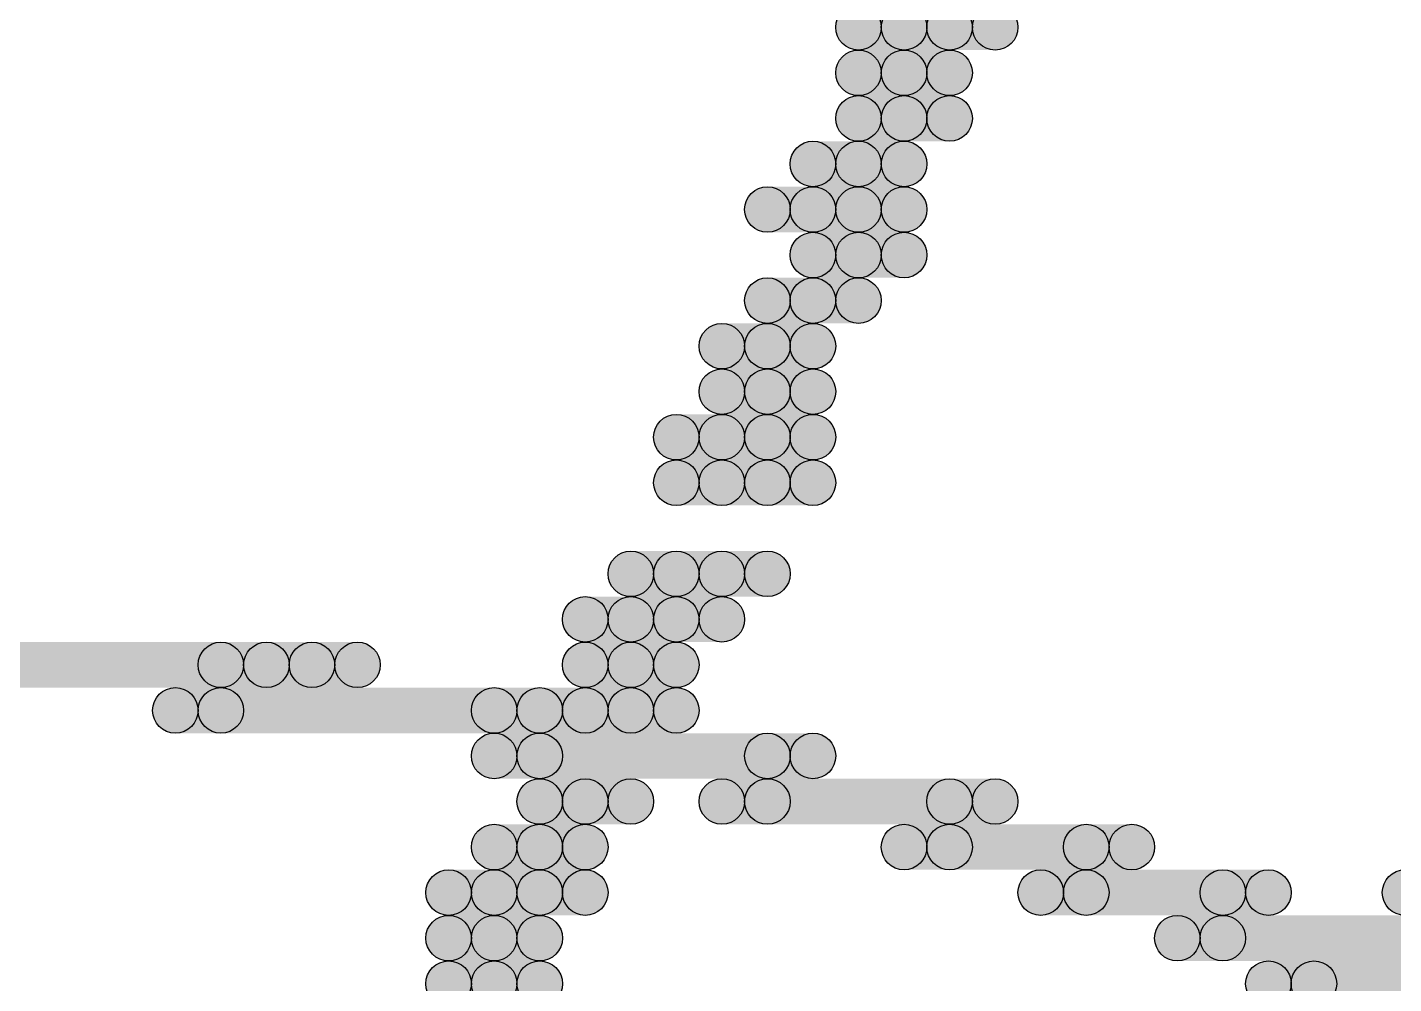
# Model space of a CAD drawing. Header units: millimetres. Extents: x 0 to 137, y 0 to 37.
# Drawn here: x 130.753 to 131.515, y 3.099 to 3.632 of the extents above; entities that cross this region are included whole.
import ezdxf

# ---------------------------------------------------------------- set-up
doc = ezdxf.new("R2010")
doc.units = ezdxf.units.MM
doc.layers.add('TopLayer', color=1, linetype='Continuous')
doc.layers.add('TopSolder', color=216, linetype='Continuous')

msp = doc.modelspace()

# ---------------------------------------------------------------- hatches: boundary and pattern name
at = {"layer": 'TopLayer'}
h = msp.add_hatch(color=1, dxfattribs=at)
edge = h.paths.add_edge_path()
edge.add_arc((131.2418, 3.6322), 0.0127, 0, 360)
for points in [[(131.2418, 3.6195), (131.2418, 3.6449), (131.2926, 3.6449), (131.2926, 3.6195)], [(131.2418, 3.5941), (131.2418, 3.6195), (131.2672, 3.6195), (131.2672, 3.5941)], [(131.2418, 3.5687), (131.2418, 3.5941), (131.2672, 3.5941), (131.2672, 3.5687)], [(131.2164, 3.5433), (131.2164, 3.5687), (131.2418, 3.5687), (131.2418, 3.5433)], [(131.191, 3.5179), (131.191, 3.5433), (131.2418, 3.5433), (131.2418, 3.5179)], [(131.2164, 3.4925), (131.2164, 3.5179), (131.2418, 3.5179), (131.2418, 3.4925)], [(131.191, 3.4671), (131.191, 3.4925), (131.2164, 3.4925), (131.2164, 3.4671)], [(131.1656, 3.4417), (131.1656, 3.4671), (131.191, 3.4671), (131.191, 3.4417)], [(131.1656, 3.4163), (131.1656, 3.4417), (131.191, 3.4417), (131.191, 3.4163)], [(131.1402, 3.3909), (131.1402, 3.4163), (131.191, 3.4163), (131.191, 3.3909)], [(131.1402, 3.3655), (131.1402, 3.3909), (131.191, 3.3909), (131.191, 3.3655)], [(131.1148, 3.3147), (131.1148, 3.3401), (131.1656, 3.3401), (131.1656, 3.3147)], [(131.0894, 3.2893), (131.0894, 3.3147), (131.1402, 3.3147), (131.1402, 3.2893)], [(130.7084, 3.2639), (130.7084, 3.2893), (130.8862, 3.2893), (130.8862, 3.2639)], [(130.9116, 3.2639), (130.9116, 3.2893), (130.937, 3.2893), (130.937, 3.2639)], [(131.0894, 3.2639), (131.0894, 3.2893), (131.1148, 3.2893), (131.1148, 3.2639)], [(130.8608, 3.2385), (130.8608, 3.2639), (131.0386, 3.2639), (131.0386, 3.2385)], [(131.064, 3.2385), (131.064, 3.2639), (131.1148, 3.2639), (131.1148, 3.2385)], [(131.0386, 3.2131), (131.0386, 3.2385), (131.191, 3.2385), (131.191, 3.2131)], [(131.064, 3.1877), (131.064, 3.2131), (131.0894, 3.2131), (131.0894, 3.1877)], [(131.1656, 3.1877), (131.1656, 3.2131), (131.2926, 3.2131), (131.2926, 3.1877)], [(131.0386, 3.1623), (131.0386, 3.1877), (131.064, 3.1877), (131.064, 3.1623)], [(131.2672, 3.1623), (131.2672, 3.1877), (131.3688, 3.1877), (131.3688, 3.1623)], [(131.0132, 3.1369), (131.0132, 3.1623), (131.064, 3.1623), (131.064, 3.1369)], [(131.3434, 3.1369), (131.3434, 3.1623), (131.445, 3.1623), (131.445, 3.1369)], [(131.0132, 3.1115), (131.0132, 3.1369), (131.0386, 3.1369), (131.0386, 3.1115)], [(131.4196, 3.1115), (131.4196, 3.1369), (131.572, 3.1369), (131.572, 3.1115)], [(131.0132, 3.0861), (131.0132, 3.1115), (131.0386, 3.1115), (131.0386, 3.0861)], [(131.4704, 3.0861), (131.4704, 3.1115), (131.572, 3.1115), (131.572, 3.0861)]]:
    msp.add_hatch(color=1, dxfattribs=at).paths.add_polyline_path(points)
h = msp.add_hatch(color=1, dxfattribs=at)
edge = h.paths.add_edge_path()
edge.add_arc((131.2926, 3.6322), 0.0127, 0, 360)
h = msp.add_hatch(color=1, dxfattribs=at)
edge = h.paths.add_edge_path()
edge.add_arc((131.2418, 3.6068), 0.0127, 0, 360)
h = msp.add_hatch(color=1, dxfattribs=at)
edge = h.paths.add_edge_path()
edge.add_arc((131.2672, 3.6068), 0.0127, 0, 360)
h = msp.add_hatch(color=1, dxfattribs=at)
edge = h.paths.add_edge_path()
edge.add_arc((131.2418, 3.5814), 0.0127, 0, 360)
h = msp.add_hatch(color=1, dxfattribs=at)
edge = h.paths.add_edge_path()
edge.add_arc((131.2672, 3.5814), 0.0127, 0, 360)
h = msp.add_hatch(color=1, dxfattribs=at)
edge = h.paths.add_edge_path()
edge.add_arc((131.2164, 3.556), 0.0127, 0, 360)
h = msp.add_hatch(color=1, dxfattribs=at)
edge = h.paths.add_edge_path()
edge.add_arc((131.2418, 3.556), 0.0127, 0, 360)
h = msp.add_hatch(color=1, dxfattribs=at)
edge = h.paths.add_edge_path()
edge.add_arc((131.191, 3.5306), 0.0127, 0, 360)
h = msp.add_hatch(color=1, dxfattribs=at)
edge = h.paths.add_edge_path()
edge.add_arc((131.2418, 3.5306), 0.0127, 0, 360)
h = msp.add_hatch(color=1, dxfattribs=at)
edge = h.paths.add_edge_path()
edge.add_arc((131.2164, 3.5052), 0.0127, 0, 360)
h = msp.add_hatch(color=1, dxfattribs=at)
edge = h.paths.add_edge_path()
edge.add_arc((131.2418, 3.5052), 0.0127, 0, 360)
h = msp.add_hatch(color=1, dxfattribs=at)
edge = h.paths.add_edge_path()
edge.add_arc((131.191, 3.4798), 0.0127, 0, 360)
h = msp.add_hatch(color=1, dxfattribs=at)
edge = h.paths.add_edge_path()
edge.add_arc((131.2164, 3.4798), 0.0127, 0, 360)
h = msp.add_hatch(color=1, dxfattribs=at)
edge = h.paths.add_edge_path()
edge.add_arc((131.1656, 3.4544), 0.0127, 0, 360)
h = msp.add_hatch(color=1, dxfattribs=at)
edge = h.paths.add_edge_path()
edge.add_arc((131.191, 3.4544), 0.0127, 0, 360)
h = msp.add_hatch(color=1, dxfattribs=at)
edge = h.paths.add_edge_path()
edge.add_arc((131.1656, 3.429), 0.0127, 0, 360)
h = msp.add_hatch(color=1, dxfattribs=at)
edge = h.paths.add_edge_path()
edge.add_arc((131.191, 3.429), 0.0127, 0, 360)
h = msp.add_hatch(color=1, dxfattribs=at)
edge = h.paths.add_edge_path()
edge.add_arc((131.1402, 3.4036), 0.0127, 0, 360)
h = msp.add_hatch(color=1, dxfattribs=at)
edge = h.paths.add_edge_path()
edge.add_arc((131.191, 3.4036), 0.0127, 0, 360)
h = msp.add_hatch(color=1, dxfattribs=at)
edge = h.paths.add_edge_path()
edge.add_arc((131.1402, 3.3782), 0.0127, 0, 360)
h = msp.add_hatch(color=1, dxfattribs=at)
edge = h.paths.add_edge_path()
edge.add_arc((131.191, 3.3782), 0.0127, 0, 360)
h = msp.add_hatch(color=1, dxfattribs=at)
edge = h.paths.add_edge_path()
edge.add_arc((131.1148, 3.3274), 0.0127, 0, 360)
h = msp.add_hatch(color=1, dxfattribs=at)
edge = h.paths.add_edge_path()
edge.add_arc((131.1656, 3.3274), 0.0127, 0, 360)
h = msp.add_hatch(color=1, dxfattribs=at)
edge = h.paths.add_edge_path()
edge.add_arc((131.0894, 3.302), 0.0127, 0, 360)
h = msp.add_hatch(color=1, dxfattribs=at)
edge = h.paths.add_edge_path()
edge.add_arc((131.1402, 3.302), 0.0127, 0, 360)
h = msp.add_hatch(color=1, dxfattribs=at)
edge = h.paths.add_edge_path()
edge.add_arc((130.8862, 3.2766), 0.0127, 0, 360)
h = msp.add_hatch(color=1, dxfattribs=at)
edge = h.paths.add_edge_path()
edge.add_arc((130.9116, 3.2766), 0.0127, 0, 360)
h = msp.add_hatch(color=1, dxfattribs=at)
edge = h.paths.add_edge_path()
edge.add_arc((130.937, 3.2766), 0.0127, 0, 360)
h = msp.add_hatch(color=1, dxfattribs=at)
edge = h.paths.add_edge_path()
edge.add_arc((131.0894, 3.2766), 0.0127, 0, 360)
h = msp.add_hatch(color=1, dxfattribs=at)
edge = h.paths.add_edge_path()
edge.add_arc((131.1148, 3.2766), 0.0127, 0, 360)
h = msp.add_hatch(color=1, dxfattribs=at)
edge = h.paths.add_edge_path()
edge.add_arc((130.8608, 3.2512), 0.0127, 0, 360)
h = msp.add_hatch(color=1, dxfattribs=at)
edge = h.paths.add_edge_path()
edge.add_arc((131.0386, 3.2512), 0.0127, 0, 360)
h = msp.add_hatch(color=1, dxfattribs=at)
edge = h.paths.add_edge_path()
edge.add_arc((131.064, 3.2512), 0.0127, 0, 360)
h = msp.add_hatch(color=1, dxfattribs=at)
edge = h.paths.add_edge_path()
edge.add_arc((131.1148, 3.2512), 0.0127, 0, 360)
h = msp.add_hatch(color=1, dxfattribs=at)
edge = h.paths.add_edge_path()
edge.add_arc((131.0386, 3.2258), 0.0127, 0, 360)
h = msp.add_hatch(color=1, dxfattribs=at)
edge = h.paths.add_edge_path()
edge.add_arc((131.191, 3.2258), 0.0127, 0, 360)
h = msp.add_hatch(color=1, dxfattribs=at)
edge = h.paths.add_edge_path()
edge.add_arc((131.064, 3.2004), 0.0127, 0, 360)
h = msp.add_hatch(color=1, dxfattribs=at)
edge = h.paths.add_edge_path()
edge.add_arc((131.0894, 3.2004), 0.0127, 0, 360)
h = msp.add_hatch(color=1, dxfattribs=at)
edge = h.paths.add_edge_path()
edge.add_arc((131.1656, 3.2004), 0.0127, 0, 360)
h = msp.add_hatch(color=1, dxfattribs=at)
edge = h.paths.add_edge_path()
edge.add_arc((131.2926, 3.2004), 0.0127, 0, 360)
h = msp.add_hatch(color=1, dxfattribs=at)
edge = h.paths.add_edge_path()
edge.add_arc((131.0386, 3.175), 0.0127, 0, 360)
h = msp.add_hatch(color=1, dxfattribs=at)
edge = h.paths.add_edge_path()
edge.add_arc((131.064, 3.175), 0.0127, 0, 360)
h = msp.add_hatch(color=1, dxfattribs=at)
edge = h.paths.add_edge_path()
edge.add_arc((131.2672, 3.175), 0.0127, 0, 360)
h = msp.add_hatch(color=1, dxfattribs=at)
edge = h.paths.add_edge_path()
edge.add_arc((131.3688, 3.175), 0.0127, 0, 360)
h = msp.add_hatch(color=1, dxfattribs=at)
edge = h.paths.add_edge_path()
edge.add_arc((131.0132, 3.1496), 0.0127, 0, 360)
h = msp.add_hatch(color=1, dxfattribs=at)
edge = h.paths.add_edge_path()
edge.add_arc((131.064, 3.1496), 0.0127, 0, 360)
h = msp.add_hatch(color=1, dxfattribs=at)
edge = h.paths.add_edge_path()
edge.add_arc((131.3434, 3.1496), 0.0127, 0, 360)
h = msp.add_hatch(color=1, dxfattribs=at)
edge = h.paths.add_edge_path()
edge.add_arc((131.445, 3.1496), 0.0127, 0, 360)
h = msp.add_hatch(color=1, dxfattribs=at)
edge = h.paths.add_edge_path()
edge.add_arc((131.0132, 3.1242), 0.0127, 0, 360)
h = msp.add_hatch(color=1, dxfattribs=at)
edge = h.paths.add_edge_path()
edge.add_arc((131.0386, 3.1242), 0.0127, 0, 360)
h = msp.add_hatch(color=1, dxfattribs=at)
edge = h.paths.add_edge_path()
edge.add_arc((131.4196, 3.1242), 0.0127, 0, 360)
h = msp.add_hatch(color=1, dxfattribs=at)
edge = h.paths.add_edge_path()
edge.add_arc((131.0132, 3.0988), 0.0127, 0, 360)
h = msp.add_hatch(color=1, dxfattribs=at)
edge = h.paths.add_edge_path()
edge.add_arc((131.0386, 3.0988), 0.0127, 0, 360)
h = msp.add_hatch(color=1, dxfattribs=at)
edge = h.paths.add_edge_path()
edge.add_arc((131.4704, 3.0988), 0.0127, 0, 360)
at = {"layer": 'TopSolder'}
h = msp.add_hatch(color=216, dxfattribs=at)
edge = h.paths.add_edge_path()
edge.add_arc((131.2164, 3.6322), 0.0127, 0, 360)
for points in [[(131.2164, 3.6195), (131.2164, 3.6449), (131.2672, 3.6449), (131.2672, 3.6195)], [(131.2164, 3.5941), (131.2164, 3.6195), (131.2418, 3.6195), (131.2418, 3.5941)], [(131.2164, 3.5687), (131.2164, 3.5941), (131.2418, 3.5941), (131.2418, 3.5687)], [(131.191, 3.5433), (131.191, 3.5687), (131.2164, 3.5687), (131.2164, 3.5433)], [(131.1656, 3.5179), (131.1656, 3.5433), (131.2164, 3.5433), (131.2164, 3.5179)], [(131.191, 3.4925), (131.191, 3.5179), (131.2164, 3.5179), (131.2164, 3.4925)], [(131.1656, 3.4671), (131.1656, 3.4925), (131.191, 3.4925), (131.191, 3.4671)], [(131.1402, 3.4417), (131.1402, 3.4671), (131.1656, 3.4671), (131.1656, 3.4417)], [(131.1402, 3.4163), (131.1402, 3.4417), (131.1656, 3.4417), (131.1656, 3.4163)], [(131.1148, 3.3909), (131.1148, 3.4163), (131.1656, 3.4163), (131.1656, 3.3909)], [(131.1148, 3.3655), (131.1148, 3.3909), (131.1656, 3.3909), (131.1656, 3.3655)], [(131.0894, 3.3147), (131.0894, 3.3401), (131.1402, 3.3401), (131.1402, 3.3147)], [(131.064, 3.2893), (131.064, 3.3147), (131.1148, 3.3147), (131.1148, 3.2893)], [(130.683, 3.2639), (130.683, 3.2893), (130.8608, 3.2893), (130.8608, 3.2639)], [(130.8862, 3.2639), (130.8862, 3.2893), (130.9116, 3.2893), (130.9116, 3.2639)], [(131.064, 3.2639), (131.064, 3.2893), (131.0894, 3.2893), (131.0894, 3.2639)], [(130.8354, 3.2385), (130.8354, 3.2639), (131.0132, 3.2639), (131.0132, 3.2385)], [(131.0386, 3.2385), (131.0386, 3.2639), (131.0894, 3.2639), (131.0894, 3.2385)], [(131.0132, 3.2131), (131.0132, 3.2385), (131.1656, 3.2385), (131.1656, 3.2131)], [(131.0386, 3.1877), (131.0386, 3.2131), (131.064, 3.2131), (131.064, 3.1877)], [(131.1402, 3.1877), (131.1402, 3.2131), (131.2672, 3.2131), (131.2672, 3.1877)], [(131.0132, 3.1623), (131.0132, 3.1877), (131.0386, 3.1877), (131.0386, 3.1623)], [(131.2418, 3.1623), (131.2418, 3.1877), (131.3434, 3.1877), (131.3434, 3.1623)], [(130.9878, 3.1369), (130.9878, 3.1623), (131.0386, 3.1623), (131.0386, 3.1369)], [(131.318, 3.1369), (131.318, 3.1623), (131.4196, 3.1623), (131.4196, 3.1369)], [(130.9878, 3.1115), (130.9878, 3.1369), (131.0132, 3.1369), (131.0132, 3.1115)], [(131.3942, 3.1115), (131.3942, 3.1369), (131.5466, 3.1369), (131.5466, 3.1115)], [(130.9878, 3.0861), (130.9878, 3.1115), (131.0132, 3.1115), (131.0132, 3.0861)], [(131.445, 3.0861), (131.445, 3.1115), (131.5466, 3.1115), (131.5466, 3.0861)]]:
    msp.add_hatch(color=216, dxfattribs=at).paths.add_polyline_path(points)
h = msp.add_hatch(color=216, dxfattribs=at)
edge = h.paths.add_edge_path()
edge.add_arc((131.2672, 3.6322), 0.0127, 0, 360)
h = msp.add_hatch(color=216, dxfattribs=at)
edge = h.paths.add_edge_path()
edge.add_arc((131.2164, 3.6068), 0.0127, 0, 360)
h = msp.add_hatch(color=216, dxfattribs=at)
edge = h.paths.add_edge_path()
edge.add_arc((131.2418, 3.6068), 0.0127, 0, 360)
h = msp.add_hatch(color=216, dxfattribs=at)
edge = h.paths.add_edge_path()
edge.add_arc((131.2164, 3.5814), 0.0127, 0, 360)
h = msp.add_hatch(color=216, dxfattribs=at)
edge = h.paths.add_edge_path()
edge.add_arc((131.2418, 3.5814), 0.0127, 0, 360)
h = msp.add_hatch(color=216, dxfattribs=at)
edge = h.paths.add_edge_path()
edge.add_arc((131.191, 3.556), 0.0127, 0, 360)
h = msp.add_hatch(color=216, dxfattribs=at)
edge = h.paths.add_edge_path()
edge.add_arc((131.2164, 3.556), 0.0127, 0, 360)
h = msp.add_hatch(color=216, dxfattribs=at)
edge = h.paths.add_edge_path()
edge.add_arc((131.1656, 3.5306), 0.0127, 0, 360)
h = msp.add_hatch(color=216, dxfattribs=at)
edge = h.paths.add_edge_path()
edge.add_arc((131.2164, 3.5306), 0.0127, 0, 360)
h = msp.add_hatch(color=216, dxfattribs=at)
edge = h.paths.add_edge_path()
edge.add_arc((131.191, 3.5052), 0.0127, 0, 360)
h = msp.add_hatch(color=216, dxfattribs=at)
edge = h.paths.add_edge_path()
edge.add_arc((131.2164, 3.5052), 0.0127, 0, 360)
h = msp.add_hatch(color=216, dxfattribs=at)
edge = h.paths.add_edge_path()
edge.add_arc((131.1656, 3.4798), 0.0127, 0, 360)
h = msp.add_hatch(color=216, dxfattribs=at)
edge = h.paths.add_edge_path()
edge.add_arc((131.191, 3.4798), 0.0127, 0, 360)
h = msp.add_hatch(color=216, dxfattribs=at)
edge = h.paths.add_edge_path()
edge.add_arc((131.1402, 3.4544), 0.0127, 0, 360)
h = msp.add_hatch(color=216, dxfattribs=at)
edge = h.paths.add_edge_path()
edge.add_arc((131.1656, 3.4544), 0.0127, 0, 360)
h = msp.add_hatch(color=216, dxfattribs=at)
edge = h.paths.add_edge_path()
edge.add_arc((131.1402, 3.429), 0.0127, 0, 360)
h = msp.add_hatch(color=216, dxfattribs=at)
edge = h.paths.add_edge_path()
edge.add_arc((131.1656, 3.429), 0.0127, 0, 360)
h = msp.add_hatch(color=216, dxfattribs=at)
edge = h.paths.add_edge_path()
edge.add_arc((131.1148, 3.4036), 0.0127, 0, 360)
h = msp.add_hatch(color=216, dxfattribs=at)
edge = h.paths.add_edge_path()
edge.add_arc((131.1656, 3.4036), 0.0127, 0, 360)
h = msp.add_hatch(color=216, dxfattribs=at)
edge = h.paths.add_edge_path()
edge.add_arc((131.1148, 3.3782), 0.0127, 0, 360)
h = msp.add_hatch(color=216, dxfattribs=at)
edge = h.paths.add_edge_path()
edge.add_arc((131.1656, 3.3782), 0.0127, 0, 360)
h = msp.add_hatch(color=216, dxfattribs=at)
edge = h.paths.add_edge_path()
edge.add_arc((131.0894, 3.3274), 0.0127, 0, 360)
h = msp.add_hatch(color=216, dxfattribs=at)
edge = h.paths.add_edge_path()
edge.add_arc((131.1402, 3.3274), 0.0127, 0, 360)
h = msp.add_hatch(color=216, dxfattribs=at)
edge = h.paths.add_edge_path()
edge.add_arc((131.064, 3.302), 0.0127, 0, 360)
h = msp.add_hatch(color=216, dxfattribs=at)
edge = h.paths.add_edge_path()
edge.add_arc((131.1148, 3.302), 0.0127, 0, 360)
h = msp.add_hatch(color=216, dxfattribs=at)
edge = h.paths.add_edge_path()
edge.add_arc((130.8608, 3.2766), 0.0127, 0, 360)
h = msp.add_hatch(color=216, dxfattribs=at)
edge = h.paths.add_edge_path()
edge.add_arc((130.8862, 3.2766), 0.0127, 0, 360)
h = msp.add_hatch(color=216, dxfattribs=at)
edge = h.paths.add_edge_path()
edge.add_arc((130.9116, 3.2766), 0.0127, 0, 360)
h = msp.add_hatch(color=216, dxfattribs=at)
edge = h.paths.add_edge_path()
edge.add_arc((131.064, 3.2766), 0.0127, 0, 360)
h = msp.add_hatch(color=216, dxfattribs=at)
edge = h.paths.add_edge_path()
edge.add_arc((131.0894, 3.2766), 0.0127, 0, 360)
h = msp.add_hatch(color=216, dxfattribs=at)
edge = h.paths.add_edge_path()
edge.add_arc((130.8354, 3.2512), 0.0127, 0, 360)
h = msp.add_hatch(color=216, dxfattribs=at)
edge = h.paths.add_edge_path()
edge.add_arc((131.0132, 3.2512), 0.0127, 0, 360)
h = msp.add_hatch(color=216, dxfattribs=at)
edge = h.paths.add_edge_path()
edge.add_arc((131.0386, 3.2512), 0.0127, 0, 360)
h = msp.add_hatch(color=216, dxfattribs=at)
edge = h.paths.add_edge_path()
edge.add_arc((131.0894, 3.2512), 0.0127, 0, 360)
h = msp.add_hatch(color=216, dxfattribs=at)
edge = h.paths.add_edge_path()
edge.add_arc((131.0132, 3.2258), 0.0127, 0, 360)
h = msp.add_hatch(color=216, dxfattribs=at)
edge = h.paths.add_edge_path()
edge.add_arc((131.1656, 3.2258), 0.0127, 0, 360)
h = msp.add_hatch(color=216, dxfattribs=at)
edge = h.paths.add_edge_path()
edge.add_arc((131.0386, 3.2004), 0.0127, 0, 360)
h = msp.add_hatch(color=216, dxfattribs=at)
edge = h.paths.add_edge_path()
edge.add_arc((131.064, 3.2004), 0.0127, 0, 360)
h = msp.add_hatch(color=216, dxfattribs=at)
edge = h.paths.add_edge_path()
edge.add_arc((131.1402, 3.2004), 0.0127, 0, 360)
h = msp.add_hatch(color=216, dxfattribs=at)
edge = h.paths.add_edge_path()
edge.add_arc((131.2672, 3.2004), 0.0127, 0, 360)
h = msp.add_hatch(color=216, dxfattribs=at)
edge = h.paths.add_edge_path()
edge.add_arc((131.0132, 3.175), 0.0127, 0, 360)
h = msp.add_hatch(color=216, dxfattribs=at)
edge = h.paths.add_edge_path()
edge.add_arc((131.0386, 3.175), 0.0127, 0, 360)
h = msp.add_hatch(color=216, dxfattribs=at)
edge = h.paths.add_edge_path()
edge.add_arc((131.2418, 3.175), 0.0127, 0, 360)
h = msp.add_hatch(color=216, dxfattribs=at)
edge = h.paths.add_edge_path()
edge.add_arc((131.3434, 3.175), 0.0127, 0, 360)
h = msp.add_hatch(color=216, dxfattribs=at)
edge = h.paths.add_edge_path()
edge.add_arc((130.9878, 3.1496), 0.0127, 0, 360)
h = msp.add_hatch(color=216, dxfattribs=at)
edge = h.paths.add_edge_path()
edge.add_arc((131.0386, 3.1496), 0.0127, 0, 360)
h = msp.add_hatch(color=216, dxfattribs=at)
edge = h.paths.add_edge_path()
edge.add_arc((131.318, 3.1496), 0.0127, 0, 360)
h = msp.add_hatch(color=216, dxfattribs=at)
edge = h.paths.add_edge_path()
edge.add_arc((131.4196, 3.1496), 0.0127, 0, 360)
h = msp.add_hatch(color=216, dxfattribs=at)
edge = h.paths.add_edge_path()
edge.add_arc((131.5212, 3.1496), 0.0127, 0, 360)
h = msp.add_hatch(color=216, dxfattribs=at)
edge = h.paths.add_edge_path()
edge.add_arc((130.9878, 3.1242), 0.0127, 0, 360)
h = msp.add_hatch(color=216, dxfattribs=at)
edge = h.paths.add_edge_path()
edge.add_arc((131.0132, 3.1242), 0.0127, 0, 360)
h = msp.add_hatch(color=216, dxfattribs=at)
edge = h.paths.add_edge_path()
edge.add_arc((131.3942, 3.1242), 0.0127, 0, 360)
h = msp.add_hatch(color=216, dxfattribs=at)
edge = h.paths.add_edge_path()
edge.add_arc((130.9878, 3.0988), 0.0127, 0, 360)
h = msp.add_hatch(color=216, dxfattribs=at)
edge = h.paths.add_edge_path()
edge.add_arc((131.0132, 3.0988), 0.0127, 0, 360)
h = msp.add_hatch(color=216, dxfattribs=at)
edge = h.paths.add_edge_path()
edge.add_arc((131.445, 3.0988), 0.0127, 0, 360)

# ---------------------------------------------------------------- linework, layer by layer
at = {"layer": 'TopLayer'}
for centre in [(131.2418, 3.6322), (131.2926, 3.6322), (131.2418, 3.6068), (131.2672, 3.6068), (131.2418, 3.5814), (131.2672, 3.5814), (131.2164, 3.556), (131.2418, 3.556), (131.191, 3.5306), (131.2418, 3.5306), (131.2164, 3.5052), (131.2418, 3.5052), (131.191, 3.4798), (131.2164, 3.4798), (131.1656, 3.4544), (131.191, 3.4544), (131.1656, 3.429), (131.191, 3.429), (131.1402, 3.4036), (131.191, 3.4036), (131.1402, 3.3782), (131.191, 3.3782), (131.1148, 3.3274), (131.1656, 3.3274), (131.0894, 3.302), (131.1402, 3.302), (130.8862, 3.2766), (130.9116, 3.2766), (130.937, 3.2766), (131.0894, 3.2766), (131.1148, 3.2766), (130.8608, 3.2512), (131.0386, 3.2512), (131.064, 3.2512), (131.1148, 3.2512), (131.0386, 3.2258), (131.191, 3.2258), (131.064, 3.2004), (131.0894, 3.2004), (131.1656, 3.2004), (131.2926, 3.2004), (131.0386, 3.175), (131.064, 3.175), (131.2672, 3.175), (131.3688, 3.175), (131.0132, 3.1496), (131.064, 3.1496), (131.3434, 3.1496), (131.445, 3.1496), (131.0132, 3.1242), (131.0386, 3.1242), (131.4196, 3.1242), (131.0132, 3.0988), (131.0386, 3.0988), (131.4704, 3.0988)]:
    msp.add_circle(centre, 0.0127, dxfattribs=at)
at = {"layer": 'TopSolder'}
for centre in [(131.2164, 3.6322), (131.2672, 3.6322), (131.2164, 3.6068), (131.2418, 3.6068), (131.2164, 3.5814), (131.2418, 3.5814), (131.191, 3.556), (131.2164, 3.556), (131.1656, 3.5306), (131.2164, 3.5306), (131.191, 3.5052), (131.2164, 3.5052), (131.1656, 3.4798), (131.191, 3.4798), (131.1402, 3.4544), (131.1656, 3.4544), (131.1402, 3.429), (131.1656, 3.429), (131.1148, 3.4036), (131.1656, 3.4036), (131.1148, 3.3782), (131.1656, 3.3782), (131.0894, 3.3274), (131.1402, 3.3274), (131.064, 3.302), (131.1148, 3.302), (130.8608, 3.2766), (130.8862, 3.2766), (130.9116, 3.2766), (131.064, 3.2766), (131.0894, 3.2766), (130.8354, 3.2512), (131.0132, 3.2512), (131.0386, 3.2512), (131.0894, 3.2512), (131.0132, 3.2258), (131.1656, 3.2258), (131.0386, 3.2004), (131.064, 3.2004), (131.1402, 3.2004), (131.2672, 3.2004), (131.0132, 3.175), (131.0386, 3.175), (131.2418, 3.175), (131.3434, 3.175), (130.9878, 3.1496), (131.0386, 3.1496), (131.318, 3.1496), (131.4196, 3.1496), (131.5212, 3.1496), (130.9878, 3.1242), (131.0132, 3.1242), (131.3942, 3.1242), (130.9878, 3.0988), (131.0132, 3.0988), (131.445, 3.0988)]:
    msp.add_circle(centre, 0.0127, dxfattribs=at)

doc.saveas('drawing.dxf')
